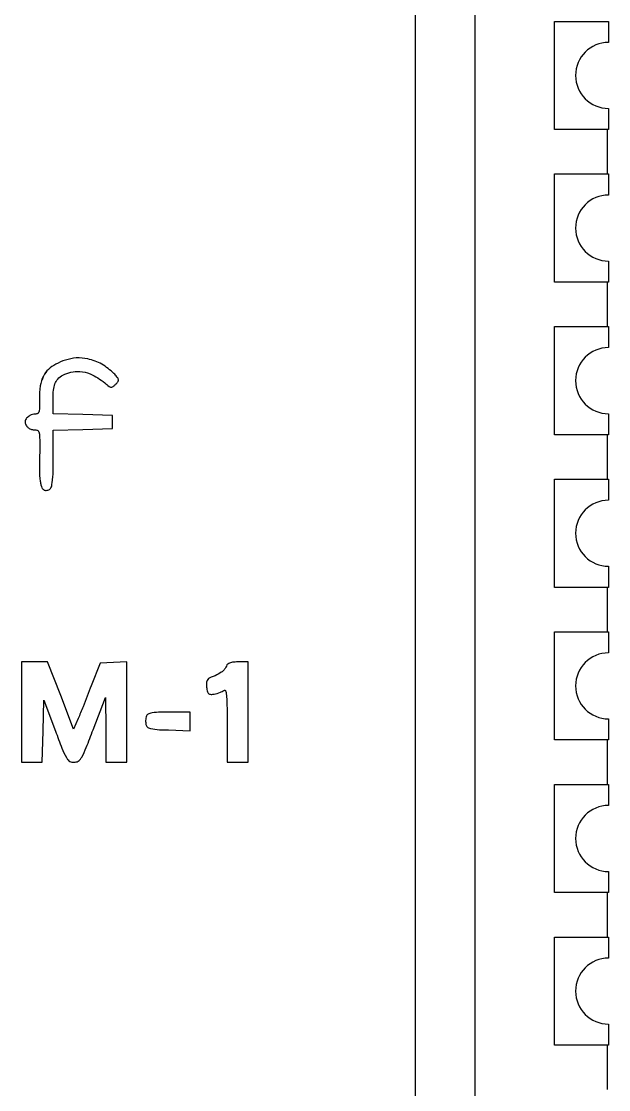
# Model space of a CAD drawing. Header units: millimetres. Extents: x 5 to 292, y 5 to 205.
# Drawn here: x 84.49 to 89.37, y 119.03 to 127.92 of the extents above; entities that cross this region are included whole.
import ezdxf

# ---------------------------------------------------------------- set-up
doc = ezdxf.new("R2010")
doc.units = ezdxf.units.MM

msp = doc.modelspace()

# ---------------------------------------------------------------- linework, layer by layer
at = {"color": 7, "linetype": 'Continuous', "lineweight": 25}
for p, q in [((87.7645, 128.8823), (87.7645, 112.2823)), ((88.2645, 112.2823), (88.2645, 128.8823)), ((88.9245, 127.9223), (89.3745, 127.9223)), ((88.9245, 127.0223), (88.9245, 127.9223)), ((89.3745, 127.9223), (89.3745, 127.9223)), ((89.3745, 127.9223), (89.3745, 127.7473)), ((89.3745, 127.1973), (89.3745, 127.0223)), ((89.3745, 127.1973), (89.3745, 127.1973)), ((89.3745, 127.0223), (88.9245, 127.0223)), ((89.3645, 126.6523), (89.3645, 127.0223)), ((88.9245, 126.6523), (89.3745, 126.6523)), ((88.9245, 125.7523), (88.9245, 126.6523)), ((89.3745, 126.6523), (89.3745, 126.6523)), ((89.3745, 126.6523), (89.3745, 126.4773)), ((89.3745, 125.9273), (89.3745, 125.7523)), ((89.3745, 125.9273), (89.3745, 125.9273)), ((89.3745, 125.7523), (88.9245, 125.7523)), ((89.3645, 125.3823), (89.3645, 125.7523)), ((88.9245, 125.3823), (89.3745, 125.3823)), ((88.9245, 124.4823), (88.9245, 125.3823)), ((89.3745, 125.3823), (89.3745, 125.3823)), ((89.3745, 125.3823), (89.3745, 125.2073)), ((84.7538, 124.6564), (84.7538, 124.7836)), ((85.0018, 124.6498), (84.7538, 124.6564)), ((85.2476, 124.6432), (85.0018, 124.6498)), ((85.2476, 124.5335), (85.2476, 124.6432)), ((89.3745, 124.6573), (89.3745, 124.4823)), ((89.3745, 124.6573), (89.3745, 124.6573)), ((84.7538, 124.5203), (85.0018, 124.5269)), ((84.7538, 124.2789), (84.7538, 124.5203)), ((85.0018, 124.5269), (85.2476, 124.5335)), ((89.3745, 124.4823), (88.9245, 124.4823)), ((89.3645, 124.1123), (89.3645, 124.4823)), ((88.9245, 123.2123), (88.9245, 124.1123)), ((88.9245, 124.1123), (89.3745, 124.1123)), ((89.3745, 124.1123), (89.3745, 123.9373)), ((89.3745, 124.1123), (89.3745, 124.1123)), ((89.3745, 123.3873), (89.3745, 123.2123)), ((89.3745, 123.3873), (89.3745, 123.3873)), ((89.3745, 123.2123), (88.9245, 123.2123)), ((89.3645, 122.8423), (89.3645, 123.2123)), ((88.9245, 121.9423), (88.9245, 122.8423)), ((88.9245, 122.8423), (89.3745, 122.8423)), ((89.3745, 122.8423), (89.3745, 122.6673)), ((89.3745, 122.8423), (89.3745, 122.8423)), ((85.3683, 122.5936), (85.1444, 122.5804)), ((85.3683, 121.7575), (85.3683, 122.5936)), ((84.7077, 122.5914), (84.4905, 122.5914)), ((84.4905, 122.5914), (84.4905, 121.7575)), ((84.8175, 122.3127), (84.7077, 122.5914)), ((85.1444, 122.5804), (85.072, 122.3939)), ((86.3777, 122.5914), (86.2922, 122.5914)), ((86.3777, 121.7575), (86.3777, 122.5914)), ((84.6704, 122.0164), (84.677, 122.2732)), ((84.677, 122.2732), (84.7736, 122.0164)), ((84.925, 122.0318), (84.8175, 122.3127)), ((85.0874, 122.0274), (85.1905, 122.2951)), ((85.1905, 122.2951), (85.1927, 122.0274)), ((85.895, 122.1744), (85.7194, 122.1744)), ((85.895, 122.0186), (85.895, 122.1744)), ((84.9623, 122.1195), (84.925, 122.0318)), ((86.2022, 122.0669), (86.2022, 121.7575)), ((89.3745, 122.1173), (89.3745, 121.9423)), ((89.3745, 122.1173), (89.3745, 122.1173)), ((84.6639, 121.7575), (84.6704, 122.0164)), ((85.1927, 122.0274), (85.1927, 121.7575)), ((85.715, 122.0252), (85.895, 122.0186)), ((89.3745, 121.9423), (88.9245, 121.9423)), ((89.3645, 121.5723), (89.3645, 121.9423)), ((84.4905, 121.7575), (84.6639, 121.7575)), ((85.1927, 121.7575), (85.3683, 121.7575)), ((86.2022, 121.7575), (86.3777, 121.7575)), ((88.9245, 121.5723), (89.3745, 121.5723)), ((88.9245, 120.6723), (88.9245, 121.5723)), ((89.3745, 121.5723), (89.3745, 121.5723)), ((89.3745, 121.5723), (89.3745, 121.3973)), ((89.3745, 120.8473), (89.3745, 120.6723)), ((89.3745, 120.8473), (89.3745, 120.8473)), ((89.3745, 120.6723), (88.9245, 120.6723)), ((89.3645, 120.3023), (89.3645, 120.6723)), ((88.9245, 119.4023), (88.9245, 120.3023)), ((88.9245, 120.3023), (89.3745, 120.3023)), ((89.3745, 120.3023), (89.3745, 120.1273)), ((89.3745, 120.3023), (89.3745, 120.3023)), ((89.3745, 119.5773), (89.3745, 119.4023)), ((89.3745, 119.5773), (89.3745, 119.5773)), ((89.3745, 119.4023), (88.9245, 119.4023)), ((89.3645, 119.0323), (89.3645, 119.4023))]:
    msp.add_line(p, q, dxfattribs=at)
for centre in [(89.3745, 127.4723), (89.3745, 126.2023), (89.3745, 124.9323), (89.3745, 123.6623), (89.3745, 122.3923), (89.3745, 121.1223), (89.3745, 119.8523)]:
    msp.add_arc(centre, 0.275, 90, 270, dxfattribs=at)
for points, knots in [([(84.857, 125.104), (84.8293, 125.0935), (84.7785, 125.0741), (84.7142, 125.0295), (84.6669, 124.9675), (84.6415, 124.8819), (84.6418, 124.8171), (84.6419, 124.7814)], [0, 0, 0, 0, 0.208188, 0.383376, 0.544667, 0.748818, 1, 1, 1, 1]), ([(84.857, 125.104), (84.8293, 125.0935), (84.7782, 125.0741), (84.715, 125.0292), (84.6753, 124.9825), (84.6664, 124.9491), (84.6634, 124.938)], [0, 0, 0, 0, 0.332891, 0.613015, 0.870917, 1, 1, 1, 1]), ([(85.2607, 124.9921), (85.2288, 125.0201), (85.165, 125.0759), (85.0534, 125.1147), (84.9481, 125.1268), (84.8869, 125.1115), (84.857, 125.104)], [0, 0, 0, 0, 0.287403, 0.573112, 0.790939, 1, 1, 1, 1]), ([(85.2607, 124.9921), (85.2288, 125.0201), (85.165, 125.0759), (85.0534, 125.1147), (84.9481, 125.1268), (84.8869, 125.1115), (84.857, 125.104)], [0, 0, 0, 0, 0.287403, 0.573112, 0.790939, 1, 1, 1, 1]), ([(84.7538, 124.7836), (84.7542, 124.8068), (84.755, 124.848), (84.766, 124.9038), (84.7916, 124.9499), (84.839, 124.9839), (84.8787, 124.9962), (84.9009, 125.0031)], [0, 0, 0, 0, 0.236553, 0.421048, 0.576155, 0.763502, 1, 1, 1, 1]), ([(84.9009, 125.0031), (84.9262, 125.0065), (84.9808, 125.0139), (85.0822, 124.9872), (85.1452, 124.9427), (85.1839, 124.9153)], [0, 0, 0, 0, 0.248838, 0.537108, 1, 1, 1, 1]), ([(85.1839, 124.9153), (85.1956, 124.9043), (85.2099, 124.8906), (85.2298, 124.8792), (85.2397, 124.8773), (85.2491, 124.88), (85.2609, 124.8883), (85.2686, 124.8965), (85.2739, 124.9021)], [0, 0, 0, 0, 0.4306947, 0.5336455, 0.6155193, 0.6950565, 0.7908485, 1, 1, 1, 1]), ([(85.2739, 124.9021), (85.2782, 124.9062), (85.2857, 124.9133), (85.2945, 124.9239), (85.2989, 124.9347), (85.2964, 124.9495), (85.2822, 124.9685), (85.2689, 124.9831), (85.2607, 124.9921)], [0, 0, 0, 0, 0.159438, 0.278894, 0.372064, 0.464007, 0.668923, 1, 1, 1, 1]), ([(84.6419, 124.7814), (84.6422, 124.7592), (84.6427, 124.724), (84.6408, 124.6854), (84.6347, 124.6683), (84.6308, 124.6622), (84.6248, 124.6573), (84.6157, 124.6544), (84.6085, 124.6542), (84.6046, 124.6542)], [0, 0, 0, 0, 0.4504363, 0.7108298, 0.7669243, 0.8134287, 0.8553537, 0.9207467, 1, 1, 1, 1]), ([(84.6046, 124.6542), (84.5974, 124.6534), (84.5825, 124.6518), (84.5577, 124.6414), (84.5431, 124.6288), (84.5344, 124.6212)], [0, 0, 0, 0, 0.272686, 0.566614, 1, 1, 1, 1]), ([(84.6046, 124.6542), (84.5974, 124.6534), (84.5825, 124.6518), (84.5577, 124.6414), (84.5431, 124.6288), (84.5344, 124.6212)], [0, 0, 0, 0, 0.272686, 0.566614, 1, 1, 1, 1]), ([(84.6372, 124.6758), (84.6364, 124.6732), (84.6347, 124.6683), (84.6308, 124.6622), (84.6248, 124.6573), (84.6157, 124.6544), (84.6085, 124.6542), (84.6046, 124.6542)], [0, 0, 0, 0, 0.193984, 0.354804, 0.499788, 0.725929, 1, 1, 1, 1]), ([(84.5344, 124.6212), (84.5307, 124.6161), (84.5237, 124.6062), (84.5206, 124.5883), (84.5236, 124.5712), (84.533, 124.5535), (84.5502, 124.5373), (84.5753, 124.5249), (84.5945, 124.5233), (84.6046, 124.5225)], [0, 0, 0, 0, 0.123833, 0.235935, 0.346013, 0.460295, 0.623804, 0.802821, 1, 1, 1, 1]), ([(84.6046, 124.5225), (84.609, 124.5225), (84.6171, 124.5224), (84.627, 124.5182), (84.6326, 124.5114), (84.6361, 124.5038), (84.6408, 124.4863), (84.6457, 124.4144), (84.6436, 124.3462), (84.6419, 124.2899)], [0, 0, 0, 0, 0.051826, 0.095281, 0.121488, 0.15323, 0.193472, 0.334603, 1, 1, 1, 1]), ([(84.6419, 124.2899), (84.6402, 124.2247), (84.6381, 124.1489), (84.6521, 124.0665), (84.6595, 124.0442), (84.6685, 124.0298), (84.6788, 124.0216), (84.691, 124.0184), (84.7047, 124.0196), (84.7138, 124.0227), (84.7187, 124.0243)], [0, 0, 0, 0, 0.613195, 0.713354, 0.788604, 0.834073, 0.872252, 0.909441, 0.95088, 1, 1, 1, 1]), ([(84.7187, 124.0243), (84.7221, 124.0261), (84.7295, 124.0299), (84.7376, 124.0421), (84.7435, 124.0597), (84.7567, 124.1387), (84.7552, 124.2129), (84.7538, 124.2789)], [0, 0, 0, 0, 0.043147, 0.093142, 0.160331, 0.252987, 1, 1, 1, 1]), ([(86.1912, 122.5475), (86.1895, 122.5437), (86.1857, 122.5352), (86.1727, 122.5208), (86.1463, 122.4981), (86.1192, 122.4856), (86.1012, 122.4772)], [0, 0, 0, 0, 0.10589, 0.239346, 0.492729, 1, 1, 1, 1]), ([(86.1912, 122.5475), (86.1895, 122.5437), (86.1857, 122.5352), (86.1727, 122.5208), (86.1463, 122.4981), (86.1192, 122.4856), (86.1012, 122.4772)], [0, 0, 0, 0, 0.1058903, 0.2393462, 0.492729, 1, 1, 1, 1]), ([(86.2922, 122.5914), (86.2765, 122.5911), (86.2503, 122.5907), (86.2177, 122.5829), (86.1988, 122.5667), (86.1938, 122.554), (86.1912, 122.5475)], [0, 0, 0, 0, 0.396305, 0.660743, 0.82517, 1, 1, 1, 1]), ([(86.2922, 122.5914), (86.2765, 122.5911), (86.2503, 122.5907), (86.2177, 122.5829), (86.1988, 122.5667), (86.1938, 122.554), (86.1912, 122.5475)], [0, 0, 0, 0, 0.396305, 0.660743, 0.82517, 1, 1, 1, 1]), ([(86.1012, 122.4772), (86.0904, 122.4733), (86.0719, 122.4666), (86.0484, 122.4548), (86.0345, 122.4401), (86.0294, 122.4231), (86.0289, 122.4043), (86.0302, 122.3906), (86.031, 122.3829)], [0, 0, 0, 0, 0.256833, 0.440659, 0.581729, 0.692743, 0.827394, 1, 1, 1, 1]), ([(85.072, 122.3939), (85.0496, 122.3353), (85.0145, 122.2433), (84.9762, 122.1525), (84.9623, 122.1195)], [0, 0, 0, 0, 0.636901, 1, 1, 1, 1]), ([(85.072, 122.3939), (85.0496, 122.3353), (85.0145, 122.2433), (84.9762, 122.1525), (84.9623, 122.1195)], [0, 0, 0, 0, 0.636901, 1, 1, 1, 1]), ([(86.031, 122.3829), (86.0325, 122.3691), (86.0343, 122.3517), (86.043, 122.3331), (86.0505, 122.3256), (86.0615, 122.3218), (86.0759, 122.3215), (86.0865, 122.3229), (86.0925, 122.3236)], [0, 0, 0, 0, 0.396609, 0.498765, 0.586, 0.69283, 0.826127, 1, 1, 1, 1]), ([(86.0925, 122.3236), (86.1105, 122.3276), (86.1398, 122.334), (86.1658, 122.3487), (86.1758, 122.3544)], [0, 0, 0, 0, 0.614747, 1, 1, 1, 1]), ([(86.1758, 122.3544), (86.1766, 122.355), (86.178, 122.3561), (86.1804, 122.3572), (86.1825, 122.3573), (86.1843, 122.3566), (86.1857, 122.3554), (86.1871, 122.3536), (86.1903, 122.3478), (86.1935, 122.3341), (86.1978, 122.3014), (86.202, 122.2111), (86.2021, 122.129), (86.2022, 122.0669)], [0, 0, 0, 0, 0.009928, 0.018067, 0.025151, 0.030542, 0.036638, 0.043905, 0.052668, 0.10216, 0.182586, 0.381783, 1, 1, 1, 1]), ([(85.7194, 122.1744), (85.672, 122.1749), (85.6181, 122.1754), (85.5603, 122.1639), (85.546, 122.1587), (85.5356, 122.1524), (85.5322, 122.1464), (85.5307, 122.1437)], [0, 0, 0, 0, 0.7201411, 0.8201329, 0.8959207, 0.9532045, 1, 1, 1, 1]), ([(85.7194, 122.1744), (85.672, 122.1749), (85.6181, 122.1754), (85.5603, 122.1639), (85.546, 122.1587), (85.5356, 122.1524), (85.5322, 122.1464), (85.5307, 122.1437)], [0, 0, 0, 0, 0.720141, 0.820133, 0.895921, 0.953205, 1, 1, 1, 1]), ([(85.5307, 122.1437), (85.5277, 122.1306), (85.5221, 122.1067), (85.525, 122.0823), (85.5263, 122.0713)], [0, 0, 0, 0, 0.54584, 1, 1, 1, 1]), ([(85.5307, 122.1437), (85.5277, 122.1306), (85.5221, 122.1067), (85.525, 122.0823), (85.5263, 122.0713)], [0, 0, 0, 0, 0.54584, 1, 1, 1, 1]), ([(85.5263, 122.0713), (85.5272, 122.0674), (85.5291, 122.0599), (85.5366, 122.05), (85.549, 122.0427), (85.6075, 122.0258), (85.6642, 122.0255), (85.715, 122.0252)], [0, 0, 0, 0, 0.0572408, 0.1121319, 0.176847, 0.2636375, 1, 1, 1, 1]), ([(84.7736, 122.0164), (84.7914, 121.9689), (84.8193, 121.8947), (84.8529, 121.8131), (84.8769, 121.7768), (84.8924, 121.7633), (84.9096, 121.7577), (84.9211, 121.7576), (84.9272, 121.7575)], [0, 0, 0, 0, 0.48124, 0.751976, 0.832232, 0.8911, 0.942928, 1, 1, 1, 1]), ([(84.9272, 121.7575), (84.9335, 121.7576), (84.9455, 121.7578), (84.9634, 121.7638), (84.9795, 121.7781), (85.0043, 121.816), (85.0394, 121.9009), (85.0687, 121.9781), (85.0874, 122.0274)], [0, 0, 0, 0, 0.057037, 0.108896, 0.168017, 0.248654, 0.51981, 1, 1, 1, 1])]:
    msp.add_open_spline(points, degree=3, knots=knots, dxfattribs=at)

doc.saveas('drawing.dxf')
